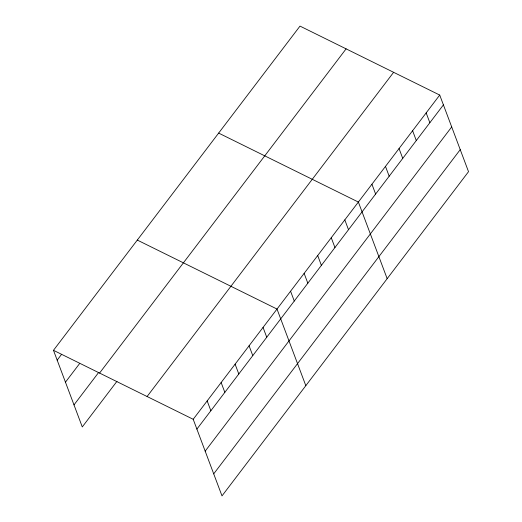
<?xml version="1.0" encoding="UTF-8"?>
<svg xmlns="http://www.w3.org/2000/svg" width="522" height="522" viewBox="0 0 522 522"><rect width="100%" height="100%" fill="white"/><g stroke="black" fill="none" stroke-linecap="round" stroke-linejoin="round"><path stroke-width="0.78" d="M53.479 350.314L300 26.1L439.72 95.063L468.521 171.686L222 495.9L193.199 419.283L53.479 350.314L82.28 426.937L116.961 381.321M57.172 360.141L61.505 354.438M65.459 382.182L79.429 363.808M73.993 404.889L98.56 372.584M99.585 373.073L346.112 48.859M147.093 396.524L393.614 72.31M193.199 419.283L439.72 95.063M196.892 429.104L443.413 104.889M205.179 451.145L451.7 126.931M213.713 473.859L460.234 149.644M218.653 133.09L358.373 202.06L387.167 278.676M137.299 240.081L277.019 309.05L305.814 385.667M426.161 112.896L429.854 122.722M412.602 130.728L416.295 140.555M399.043 148.561L402.736 158.388M385.484 166.394L389.177 176.221M371.925 184.227L375.618 194.047M344.814 219.886L348.507 229.713M331.255 237.719L334.948 247.545M317.696 255.552L321.389 265.378M304.137 273.384L307.83 283.211M290.578 291.217L294.271 301.044M263.049 327.418L266.742 337.245M249.079 345.792L252.772 355.619M235.109 364.167L238.802 373.987M221.139 382.535L224.832 392.361M207.169 400.909L210.862 410.736"/></g></svg>
